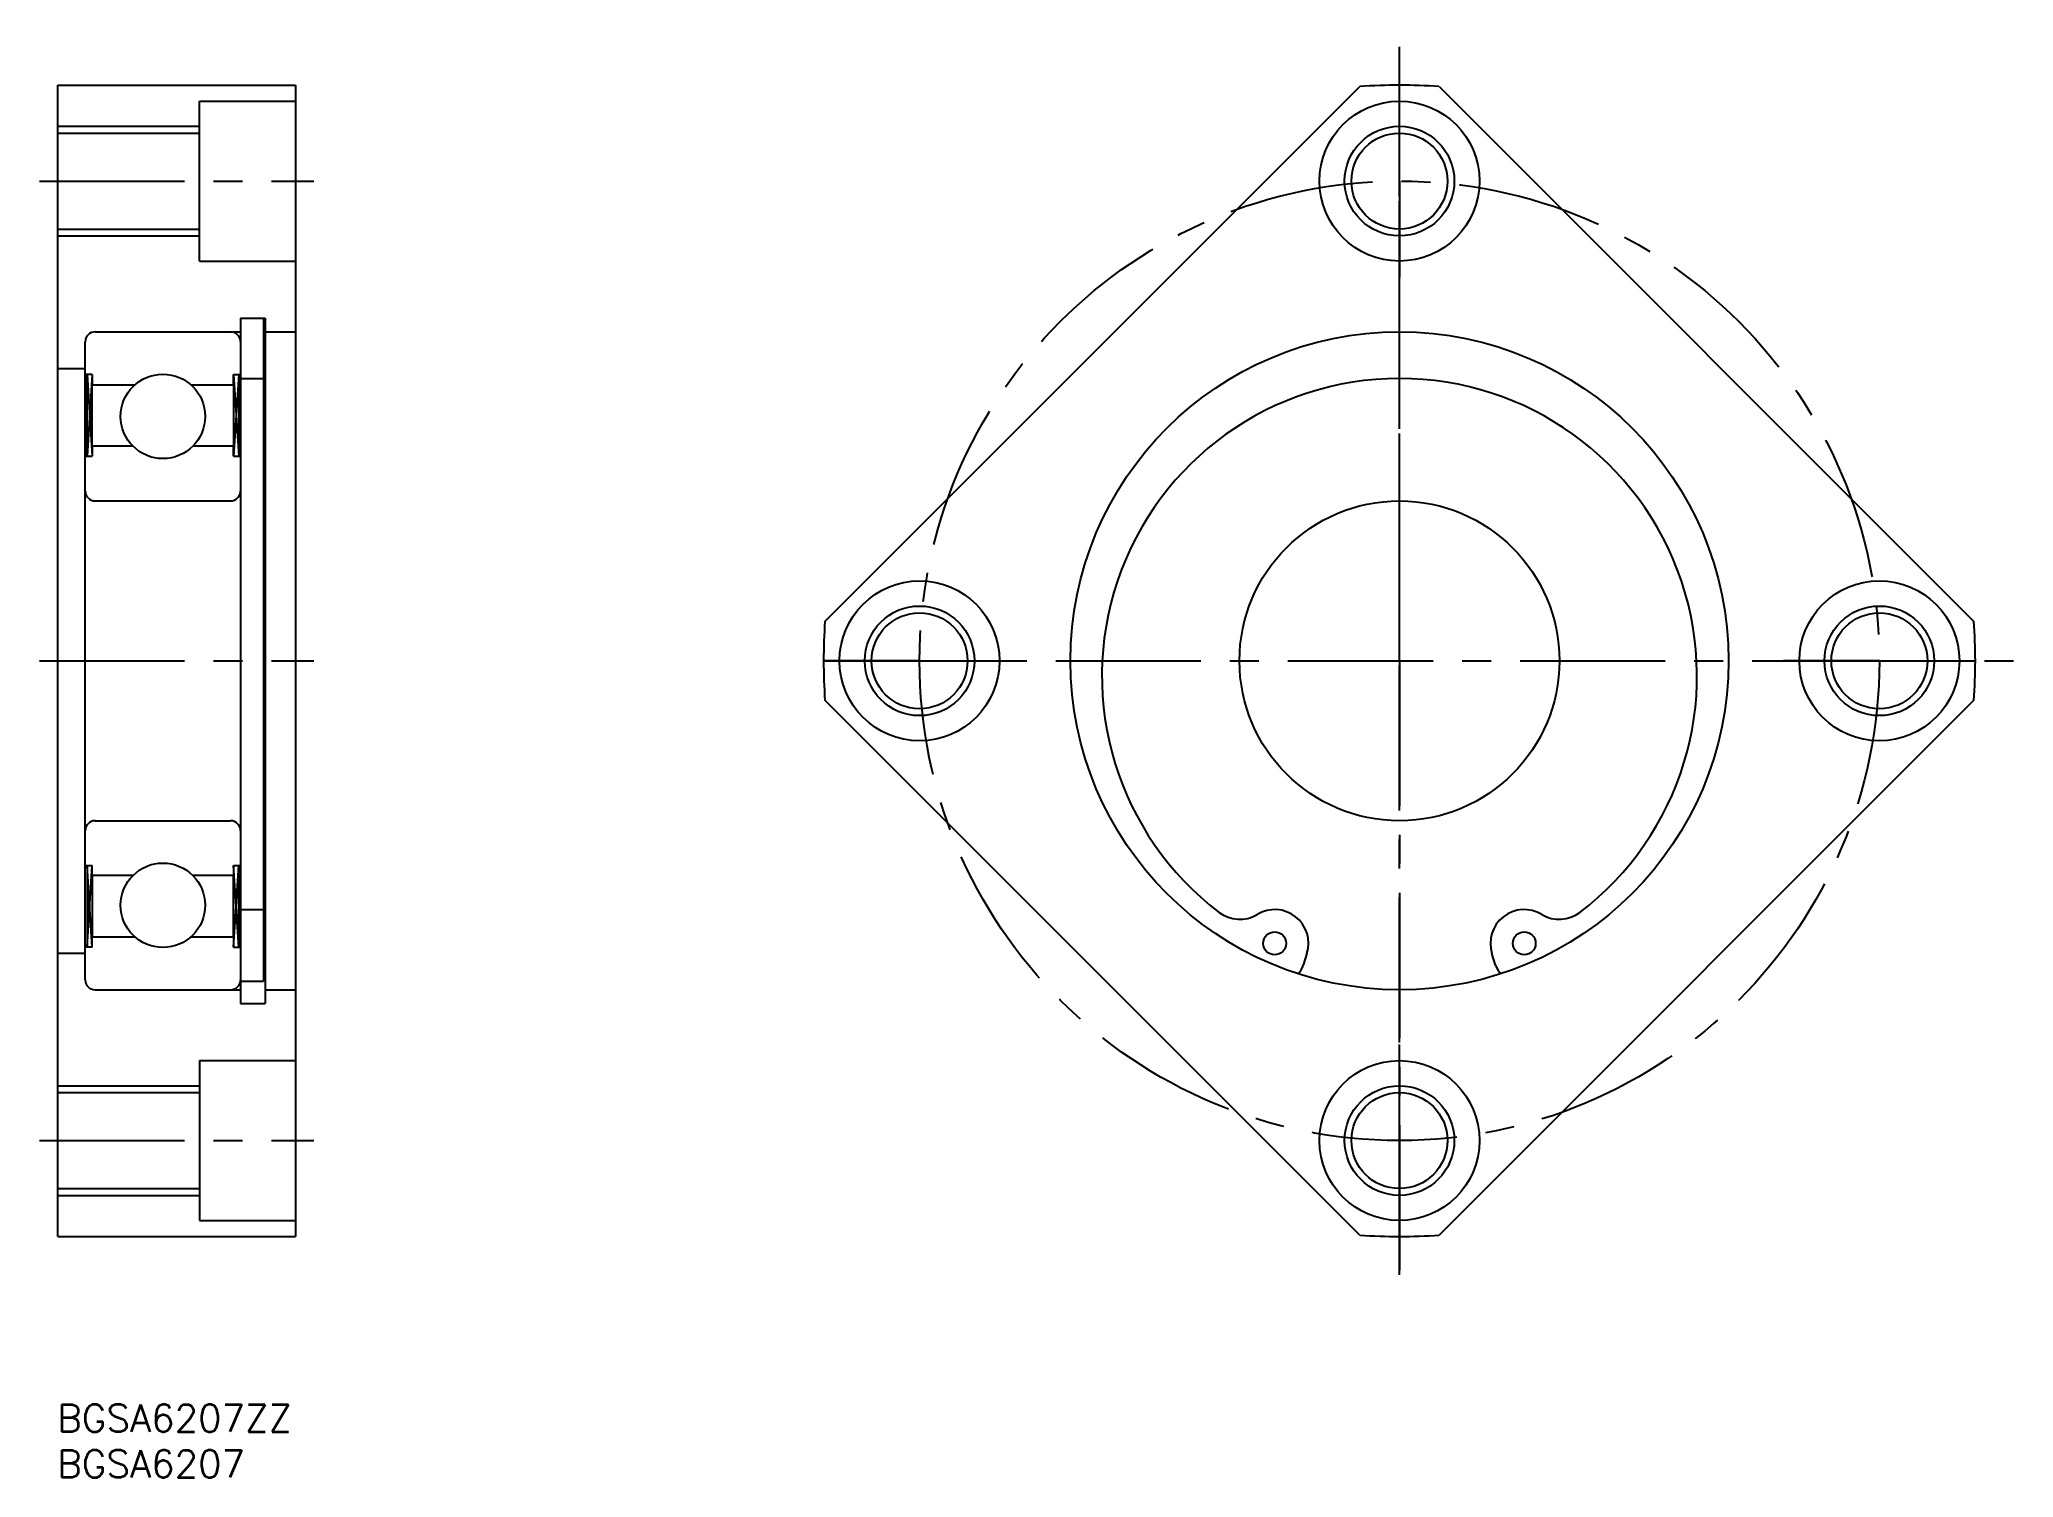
# Model space of a CAD drawing. Extents: x -2 to 214, y -16 to 141.
import ezdxf

# ---------------------------------------------------------------- set-up
doc = ezdxf.new("R2010")
doc.units = 0
doc.header["$LTSCALE"] = 0.5
doc.linetypes.add('CENTER', pattern=[50.8, 31.75, -6.35, 6.35, -6.35])
for name, color, linetype in [('MSM_CENTER', 1, 'CENTER'), ('MSM_CONTINUOUS', 7, 'CONTINUOUS'), ('MSM_NARROW', 5, 'CONTINUOUS'), ('MSM_PART_NUMBER', 7, 'CONTINUOUS')]:
    doc.layers.add(name, color=color, linetype=linetype)
doc.styles.get("Standard").update_dxf_attribs({"font": 'txt.shx', "height": 3, "bigfont": 'bigfont.shx'})

# ---------------------------------------------------------------- blocks, each defined once
blk = doc.blocks.new('*U4')
at = {"layer": 'MSM_PART_NUMBER'}
blk.add_text('BGSA6207ZZ', height=3, dxfattribs=at).set_placement((-0.08, -11.38))
blk = doc.blocks.new('*U5')
at = {"layer": 'MSM_PART_NUMBER'}
blk.add_text('BGSA6207', height=3, dxfattribs=at).set_placement((-0.08, -16.38))

msp = doc.modelspace()

# ---------------------------------------------------------------- linework, layer by layer
at = {"layer": 'MSM_CENTER'}
for p, q in [((146.78, 73), (146.78, 141)), ((146.78, 5.82), (146.78, 140.18)), ((146.78, 125.5), (146.78, 136)), ((-2, 125.5), (28, 125.5)), ((146.78, 125.5), (146.78, 115)), ((-2, 73), (28, 73)), ((83.78, 73), (213.96, 73)), ((94.28, 73), (83.78, 73)), ((94.28, 73), (104.78, 73)), ((146.78, 73), (146.78, 5)), ((199.28, 73), (188.78, 73)), ((199.28, 73), (209.78, 73)), ((146.78, 20.5), (146.78, 31)), ((-2, 20.5), (28, 20.5)), ((146.78, 20.5), (146.78, 10))]:
    msp.add_line(p, q, dxfattribs=at)
msp.add_circle((146.78, 73), 52.5, dxfattribs=at)
at = {"layer": 'MSM_CONTINUOUS'}
for p, q in [((0, 136), (26, 136)), ((0, 10), (0, 136)), ((15.5, 116.75), (15.5, 134.25)), ((15.5, 134.25), (26, 134.25)), ((26, 136), (26, 10)), ((83.93, 77.32), (142.46, 135.85)), ((151.11, 135.85), (209.63, 77.32)), ((0, 130.75), (15.5, 130.75)), ((0, 120.25), (15.5, 120.25)), ((15.5, 116.75), (26, 116.75)), ((20, 110.5), (20, 35.5)), ((20, 110.5, 1.25), (22.7, 110.5, 1.25)), ((22.5, 110.5, 0.75), (22.5, 37.96, 0.75)), ((22.7, 110.5), (22.7, 35.5)), ((4.1, 109), (20, 109)), ((22.7, 109), (26, 109)), ((3, 38.1), (3, 107.9)), ((0, 105), (3, 105)), ((3.78, 104.33), (3, 104.33)), ((3.2, 95.4), (3.2, 104.33)), ((3.2, 104.33), (3.78, 95.4)), ((3.78, 104.33), (3.2, 95.4)), ((3.78, 104.33), (3.78, 103.2)), ((19.22, 103.2), (19.22, 104.33)), ((19.22, 104.33), (20, 104.33)), ((19.22, 104.33), (19.8, 95.4)), ((19.8, 104.33), (19.22, 95.4)), ((19.8, 104.33), (19.8, 95.4)), ((20, 103.9, 1.25), (22.5, 103.9, 1.25)), ((3.78, 103.2), (8.42, 103.2)), ((3.78, 96.5), (3.78, 103.2)), ((14.58, 103.2), (19.22, 103.2)), ((19.22, 103.2), (19.22, 96.5)), ((3, 95.4), (3.78, 95.4)), ((8.21, 96.5), (3.78, 96.5)), ((3.78, 96.5), (3.78, 95.4)), ((19.22, 96.5), (14.79, 96.5)), ((19.22, 95.4), (19.22, 96.5)), ((19.22, 95.4), (20, 95.4)), ((4.1, 90.5), (18.9, 90.5)), ((142.46, 10.15), (83.93, 68.68)), ((151.11, 10.15), (209.63, 68.68)), ((4.1, 55.5), (18.9, 55.5)), ((3, 50.6), (3.78, 50.6)), ((3.2, 50.6), (3.2, 41.67)), ((3.2, 41.67), (3.78, 50.6)), ((3.78, 41.67), (3.2, 50.6)), ((3.78, 49.5), (3.78, 50.6)), ((19.22, 50.6), (19.22, 49.5)), ((19.22, 50.6), (20, 50.6)), ((19.22, 41.67), (19.8, 50.6)), ((19.8, 41.67), (19.22, 50.6)), ((19.8, 41.67), (19.8, 50.6)), ((8.21, 49.5), (3.78, 49.5)), ((3.78, 49.5), (3.78, 42.8)), ((19.22, 49.5), (14.79, 49.5)), ((19.22, 42.8), (19.22, 49.5)), ((20, 45.78, 1.25), (22.5, 45.78, 1.25)), ((3.78, 41.67), (3, 41.67)), ((3.78, 42.8), (8.42, 42.8)), ((3.78, 41.67), (3.78, 42.8)), ((14.58, 42.8), (19.22, 42.8)), ((19.22, 42.8), (19.22, 41.67)), ((19.22, 41.67), (20, 41.67)), ((0, 41), (3, 41)), ((136.66, 40.96), (136.26, 39.71)), ((157.3, 39.71), (156.9, 40.96)), ((4.1, 37), (20, 37)), ((20, 37.96, 1.25), (22.5, 37.96, 1.25)), ((22.7, 37), (26, 37)), ((20, 35.5, 1.25), (22.7, 35.5, 1.25)), ((15.5, 29.25), (15.5, 11.75)), ((15.5, 29.25), (26, 29.25)), ((0, 25.75), (15.5, 25.75)), ((0, 15.25), (15.5, 15.25)), ((15.5, 11.75), (26, 11.75)), ((0, 10), (26, 10))]:
    msp.add_line(p, q, dxfattribs=at)
for centre, radius in [((146.78, 125.5), 8.75), ((146.78, 125.5), 5.25), ((146.78, 73), 36), ((11.5, 99.75), 4.62), ((146.78, 73), 17.5), ((94.28, 73), 8.75), ((199.28, 73), 8.75), ((94.28, 73), 5.25), ((199.28, 73), 5.25), ((11.5, 46.25), 4.62), ((133.13, 42.08), 1.25), ((160.43, 42.08), 1.25), ((146.78, 20.5), 8.75), ((146.78, 20.5), 5.25)]:
    msp.add_circle(centre, radius, dxfattribs=at)
for centre, radius, start, end in [((146.78, 73), 63, 86.0647, 93.9353), ((4.1, 107.9), 1.1, 90, 180), ((18.9, 107.9), 1.1, 0, 90), ((146.78, 71.35), 32.55, 307.3152, 232.6848), ((4.1, 91.6), 1.1, 180, 270), ((18.9, 91.6), 1.1, 270, 0), ((146.78, 73), 63, 176.0647, 183.9353), ((146.78, 73), 63, 356.0647, 3.9353), ((4.1, 54.4), 1.1, 90, 180), ((18.9, 54.4), 1.1, 0, 90), ((129.29, 48.41), 3.7, 232.6848, 301.2494), ((133.13, 42.08), 3.7, 342.4658, 121.2494), ((160.43, 42.08), 3.7, 58.7506, 197.5342), ((164.27, 48.41), 3.7, 238.7506, 307.3152), ((133.88, 40.46), 2.5, 316.6541, 342.4658), ((159.68, 40.46), 2.5, 197.5342, 223.3459), ((4.1, 38.1), 1.1, 180, 270), ((18.9, 38.1), 1.1, 270, 0), ((146.78, 73), 63, 266.0647, 273.9353)]:
    msp.add_arc(centre, radius, start, end, dxfattribs=at)
at = {"layer": 'MSM_NARROW'}
for p, q in [((0, 131.5), (15.5, 131.5)), ((0, 119.5), (15.5, 119.5)), ((0, 26.5), (15.5, 26.5)), ((0, 14.5), (15.5, 14.5))]:
    msp.add_line(p, q, dxfattribs=at)
for centre in [(146.78, 125.5), (94.28, 73), (199.28, 73), (146.78, 20.5)]:
    msp.add_circle(centre, 6, dxfattribs=at)

# ---------------------------------------------------------------- block references
at = {"layer": 'MSM_CONTINUOUS'}
for name in ['*U4', '*U5']:
    msp.add_blockref(name, (0, 0), dxfattribs=at)

doc.saveas('drawing.dxf')
